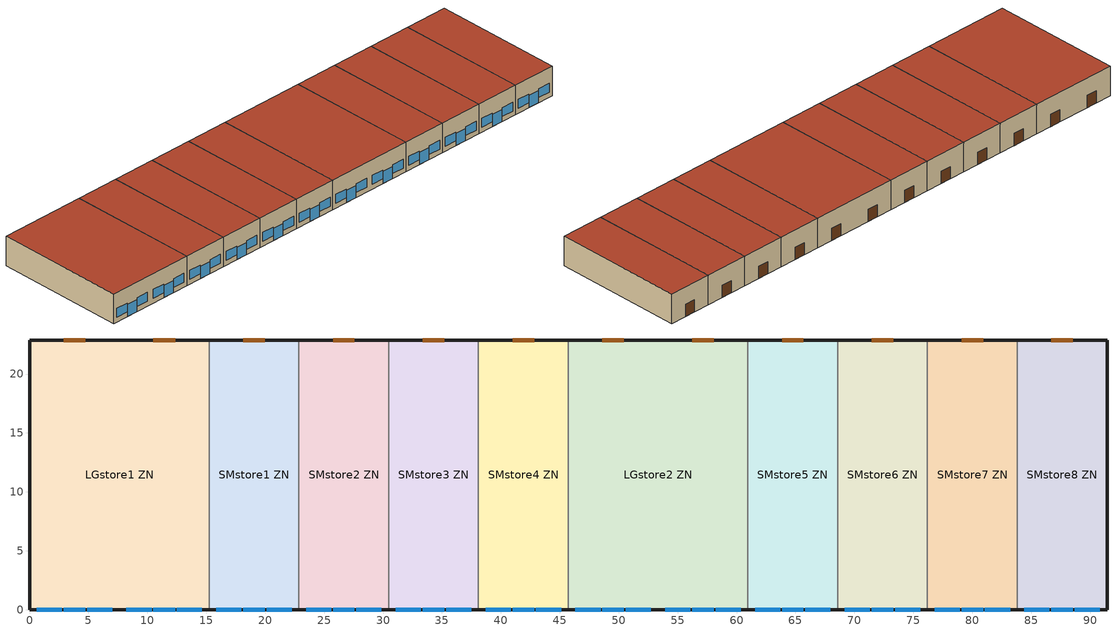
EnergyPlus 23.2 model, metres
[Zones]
LGstore1 ZN
 floor ground (BTAP-Grnd-Floor-Mass:U-0.678): 15.24,22.86 15.24,0 0,0 0,22.86 z0
 wall outside (BTAP-Ext-Wall-Mass:U-0.346): 15.24,22.86 0,22.86 0,0 15.24,0 z0:5.18
 wall to SMstore1 ZN (BTAP-Int-Wall): 15.24,0 15.24,22.86 z0:5.18
 window (BTAP-Ext-GlassDoors:U=0.295 SHGC=0.490): 2.9,0 4.73,0 / 10.52,0 12.35,0 z0:2.13
 window (BTAP-Ext-FixedWindow:U=0.295 SHGC=0.490): 0.61,0 2.74,0 / 4.88,0 7.01,0 / 8.23,0 10.36,0 / 12.5,0 14.63,0 z0.91:2.43
 door (BTAP-Ext-Door:U-2.95): 4.73,22.86 2.9,22.86 / 12.35,22.86 10.52,22.86 z0:2.13
 roof outside (BTAP-Ext-Roof-Metal:U-0.227): 15.24,0 15.24,22.86 0,22.86 0,0 z5.18
LGstore2 ZN
 floor ground (BTAP-Grnd-Floor-Mass:U-0.678): 60.96,22.86 60.96,0 45.72,0 45.72,22.86 z0
 wall outside (BTAP-Ext-Wall-Mass:U-0.346): 45.72,0 60.96,0 / 60.96,22.86 45.72,22.86 z0:5.18
 wall to SMstore4 ZN (BTAP-Int-Wall): 45.72,22.86 45.72,0 z0:5.18
 wall to SMstore5 ZN (BTAP-Int-Wall): 60.96,0 60.96,22.86 z0:5.18
 window (BTAP-Ext-GlassDoors:U=0.295 SHGC=0.490): 48.62,0 50.44,0 / 56.24,0 58.06,0 z0:2.13
 window (BTAP-Ext-FixedWindow:U=0.295 SHGC=0.490): 46.33,0 48.46,0 / 50.6,0 52.73,0 / 53.95,0 56.08,0 / 58.22,0 60.35,0 z0.91:2.43
 door (BTAP-Ext-Door:U-2.95): 50.44,22.86 48.62,22.86 / 58.06,22.86 56.24,22.86 z0:2.13
 roof outside (BTAP-Ext-Roof-Metal:U-0.227): 60.96,0 60.96,22.86 45.72,22.86 45.72,0 z5.18
SMstore1 ZN
 floor ground (BTAP-Grnd-Floor-Mass:U-0.678): 22.86,22.86 22.86,0 15.24,0 15.24,22.86 z0
 wall outside (BTAP-Ext-Wall-Mass:U-0.346): 15.24,0 22.86,0 / 22.86,22.86 15.24,22.86 z0:5.18
 wall to SMstore2 ZN (BTAP-Int-Wall): 22.86,0 22.86,22.86 z0:5.18
 window (BTAP-Ext-GlassDoors:U=0.295 SHGC=0.490): 18.14,0 19.97,0 z0:2.13
 window (BTAP-Ext-FixedWindow:U=0.295 SHGC=0.490): 15.85,0 17.98,0 / 20.12,0 22.25,0 z0.91:2.43
 door (BTAP-Ext-Door:U-2.95): 19.97,22.86 18.14,22.86 z0:2.13
 roof outside (BTAP-Ext-Roof-Metal:U-0.227): 22.86,0 22.86,22.86 15.24,22.86 15.24,0 z5.18
SMstore2 ZN
 floor ground (BTAP-Grnd-Floor-Mass:U-0.678): 30.48,22.86 30.48,0 22.86,0 22.86,22.86 z0
 wall outside (BTAP-Ext-Wall-Mass:U-0.346): 22.86,0 30.48,0 / 30.48,22.86 22.86,22.86 z0:5.18
 wall to SMstore3 ZN (BTAP-Int-Wall): 30.48,0 30.48,22.86 z0:5.18
 window (BTAP-Ext-GlassDoors:U=0.295 SHGC=0.490): 25.76,0 27.58,0 z0:2.13
 window (BTAP-Ext-FixedWindow:U=0.295 SHGC=0.490): 23.47,0 25.6,0 / 27.74,0 29.87,0 z0.91:2.43
 door (BTAP-Ext-Door:U-2.95): 27.58,22.86 25.76,22.86 z0:2.13
 roof outside (BTAP-Ext-Roof-Metal:U-0.227): 30.48,0 30.48,22.86 22.86,22.86 22.86,0 z5.18
SMstore3 ZN
 floor ground (BTAP-Grnd-Floor-Mass:U-0.678): 38.1,22.86 38.1,0 30.48,0 30.48,22.86 z0
 wall outside (BTAP-Ext-Wall-Mass:U-0.346): 30.48,0 38.1,0 / 38.1,22.86 30.48,22.86 z0:5.18
 wall to SMstore4 ZN (BTAP-Int-Wall): 38.1,0 38.1,22.86 z0:5.18
 window (BTAP-Ext-GlassDoors:U=0.295 SHGC=0.490): 33.38,0 35.2,0 z0:2.13
 window (BTAP-Ext-FixedWindow:U=0.295 SHGC=0.490): 31.09,0 33.22,0 / 35.36,0 37.49,0 z0.91:2.43
 door (BTAP-Ext-Door:U-2.95): 35.2,22.86 33.38,22.86 z0:2.13
 roof outside (BTAP-Ext-Roof-Metal:U-0.227): 38.1,0 38.1,22.86 30.48,22.86 30.48,0 z5.18
SMstore4 ZN
 floor ground (BTAP-Grnd-Floor-Mass:U-0.678): 45.72,22.86 45.72,0 38.1,0 38.1,22.86 z0
 wall outside (BTAP-Ext-Wall-Mass:U-0.346): 38.1,0 45.72,0 / 45.72,22.86 38.1,22.86 z0:5.18
 window (BTAP-Ext-GlassDoors:U=0.295 SHGC=0.490): 41,0 42.82,0 z0:2.13
 window (BTAP-Ext-FixedWindow:U=0.295 SHGC=0.490): 38.71,0 40.84,0 / 42.98,0 45.11,0 z0.91:2.43
 door (BTAP-Ext-Door:U-2.95): 42.82,22.86 41,22.86 z0:2.13
 roof outside (BTAP-Ext-Roof-Metal:U-0.227): 45.72,0 45.72,22.86 38.1,22.86 38.1,0 z5.18
SMstore5 ZN
 floor ground (BTAP-Grnd-Floor-Mass:U-0.678): 68.58,22.86 68.58,0 60.96,0 60.96,22.86 z0
 wall outside (BTAP-Ext-Wall-Mass:U-0.346): 60.96,0 68.58,0 / 68.58,22.86 60.96,22.86 z0:5.18
 wall to SMstore6 ZN (BTAP-Int-Wall): 68.58,0 68.58,22.86 z0:5.18
 window (BTAP-Ext-GlassDoors:U=0.295 SHGC=0.490): 63.86,0 65.68,0 z0:2.13
 window (BTAP-Ext-FixedWindow:U=0.295 SHGC=0.490): 61.57,0 63.7,0 / 65.84,0 67.97,0 z0.91:2.43
 door (BTAP-Ext-Door:U-2.95): 65.68,22.86 63.86,22.86 z0:2.13
 roof outside (BTAP-Ext-Roof-Metal:U-0.227): 68.58,0 68.58,22.86 60.96,22.86 60.96,0 z5.18
SMstore6 ZN
 floor ground (BTAP-Grnd-Floor-Mass:U-0.678): 76.2,22.86 76.2,0 68.58,0 68.58,22.86 z0
 wall outside (BTAP-Ext-Wall-Mass:U-0.346): 68.58,0 76.2,0 / 76.2,22.86 68.58,22.86 z0:5.18
 wall to SMstore7 ZN (BTAP-Int-Wall): 76.2,0 76.2,22.86 z0:5.18
 window (BTAP-Ext-GlassDoors:U=0.295 SHGC=0.490): 71.48,0 73.3,0 z0:2.13
 window (BTAP-Ext-FixedWindow:U=0.295 SHGC=0.490): 69.19,0 71.32,0 / 73.46,0 75.59,0 z0.91:2.43
 door (BTAP-Ext-Door:U-2.95): 73.3,22.86 71.48,22.86 z0:2.13
 roof outside (BTAP-Ext-Roof-Metal:U-0.227): 76.2,0 76.2,22.86 68.58,22.86 68.58,0 z5.18
SMstore7 ZN
 floor ground (BTAP-Grnd-Floor-Mass:U-0.678): 83.82,22.86 83.82,0 76.2,0 76.2,22.86 z0
 wall outside (BTAP-Ext-Wall-Mass:U-0.346): 76.2,0 83.82,0 / 83.82,22.86 76.2,22.86 z0:5.18
 wall to SMstore8 ZN (BTAP-Int-Wall): 83.82,0 83.82,22.86 z0:5.18
 window (BTAP-Ext-GlassDoors:U=0.295 SHGC=0.490): 79.1,0 80.92,0 z0:2.13
 window (BTAP-Ext-FixedWindow:U=0.295 SHGC=0.490): 76.81,0 78.94,0 / 81.08,0 83.21,0 z0.91:2.43
 door (BTAP-Ext-Door:U-2.95): 80.92,22.86 79.1,22.86 z0:2.13
 roof outside (BTAP-Ext-Roof-Metal:U-0.227): 83.82,0 83.82,22.86 76.2,22.86 76.2,0 z5.18
SMstore8 ZN
 floor ground (BTAP-Grnd-Floor-Mass:U-0.678): 91.44,22.86 91.44,0 83.82,0 83.82,22.86 z0
 wall outside (BTAP-Ext-Wall-Mass:U-0.346): 83.82,0 91.44,0 91.44,22.86 83.82,22.86 z0:5.18
 window (BTAP-Ext-GlassDoors:U=0.295 SHGC=0.490): 86.72,0 88.54,0 z0:2.13
 window (BTAP-Ext-FixedWindow:U=0.295 SHGC=0.490): 84.43,0 86.56,0 / 88.7,0 90.83,0 z0.91:2.43
 door (BTAP-Ext-Door:U-2.95): 88.54,22.86 86.72,22.86 z0:2.13
 roof outside (BTAP-Ext-Roof-Metal:U-0.227): 91.44,0 91.44,22.86 83.82,22.86 83.82,0 z5.18
[Building]
RetailStripmall
[Site:Location]
Calgary Intl AP_AB_CAN: Latitude {deg}=51.11; Longitude {deg}=-114.02; Time Zone {hr}=-7; Elevation {m}=1084.1
[Site:GroundTemperature:BuildingSurface]
19.527, 19.502, 19.536, 19.598, 20.002, 21.64, 22.225, 22.375, 21.449, 20.121, 19.802, 19.633
[Site:GroundTemperature:Deep]
4, 1.3, -0.4, -0.9, 0.1, 2.3, 5.2, 8, 9.9, 10.3, 9.2, 7
[Site:GroundTemperature:FCfactorMethod]
January Ground Temperature {C}=5.5; February Ground Temperature {C}=-2; March Ground Temperature {C}=-7.6; April Ground Temperature {C}=-6.3; May Ground Temperature {C}=-6.6; June Ground Temperature {C}=-0.3; July Ground Temperature {C}=4.9; August Ground Temperature {C}=10.2; September Ground Temperature {C}=13.8; October Ground Temperature {C}=17; November Ground Temperature {C}=16.6; December Ground Temperature {C}=11.1
[Site:GroundTemperature:Shallow]
-1.6, -5.4, -6.4, -5.5, -0.4, 5.3, 10.8, 14.7, 15.8, 14, 9.5, 4
[Site:WaterMainsTemperature]
Calculation Method=Correlation; Annual Average Outdoor Air Temperature {C}=4.69167; Maximum Difference In Monthly Average Outdoor Air Temperatures {deltaC}=24.6
[SizingPeriod:DesignDay] Day of Month=21; Dry-Bulb Temperature Range Modifier Type=DefaultMultipliers; Humidity Condition Type=Wetbulb; Barometric Pressure {Pa}=88961; Rain Indicator=No; Snow Indicator=No; Daylight Saving Time Indicator=No; Begin Environment Reset Mode=FullResetAtBeginEnvironment
Name | Month | Day Type | Maximum Dry-Bulb Temperature {C} | Daily Dry-Bulb Temperature Range {deltaC} | Wetbulb or DewPoint at Maximum Dry-Bulb {C} | Wind Speed {m/s} | Wind Direction {deg} | Solar Model Indicator | ASHRAE Clear Sky Optical Depth for Beam Irradiance (taub) | ASHRAE Clear Sky Optical Depth for Diffuse Irradiance (taud) | Sky Clearness
Calgary Intl AP Ann Clg .4% Condns DB=>MWB | 7 | SummerDesignDay | 28.8 | 12.3 | 16 | 4.5 | 160 | ASHRAETau | 0.34 | 2.419
Calgary Intl AP Ann Clg .4% Condns WB=>MDB | 7 | SummerDesignDay | 25.5 | 12.3 | 17.8 | 4.5 | 160 | ASHRAETau | 0.34 | 2.419
Calgary Intl AP Ann Htg 99.6% Condns DB | 1 | WinterDesignDay | -27.7 | 0 | -27.7 | 2.7 | 200 | ASHRAEClearSky |  |  | 0
[Material] Thermal Absorptance=0.9
Name | Roughness | Thickness {m} | Conductivity {W/m-K} | Density {kg/m3} | Specific Heat {J/kg-K} | Solar Absorptance | Visible Absorptance
1/2IN Gypsum 1 | Smooth | 0.0127 | 0.16 | 784.9 | 830 | 0.4 | 0.4
1IN Stucco 1 | Smooth | 0.0253 | 0.6918 | 1858 | 837 | 0.7 | 0.92
6 in. Normalweight Concrete Floor 1 | MediumRough | 0.1524 | 2.31 | 2322 | 832 | 0.7 | 0.7
8IN CONCRETE HW RefBldg 1 | Rough | 0.2032 | 1.311 | 2240 | 836.8 | 0.7 | 0.7
F08 Metal surface 1; Metal Roof Surface 1 | Smooth | 0.0008 | 45.28 | 7824 | 500 | 0.7 | 0.7
G01 13mm gypsum board 1 | Smooth | 0.0127 | 0.16 | 800 | 1090 | 0.7 | 0.5
[Material:NoMass] Roughness=Smooth; Thermal Absorptance=0.9; Solar Absorptance=0.7
Name | Thermal Resistance {m2-K/W} | Visible Absorptance
Typical Carpet Pad 2 | 1.40895 | 0.8
Typical Insulation 2 | 2.61923 | 0.7
Typical Insulation 3 | 4.40527 | 0.7
Typical Insulation 4 | 0.338965 | 0.7
[WindowMaterial:SimpleGlazingSystem]
SimpleGlazing:U=0.295 SHGC=0.490: U-Factor {W/m2-K}=2.95; Solar Heat Gain Coefficient=0.49; Visible Transmittance=0.21
[Construction]
BTAP-Ext-Door:U-2.95: F08 Metal surface 1, Typical Insulation 4
BTAP-Ext-FixedWindow:U=0.295 SHGC=0.490; BTAP-Ext-GlassDoors:U=0.295 SHGC=0.490: SimpleGlazing:U=0.295 SHGC=0.490
BTAP-Ext-Roof-Metal:U-0.227: Metal Roof Surface 1, Typical Insulation 3
BTAP-Ext-Wall-Mass:U-0.346: 1IN Stucco 1, 8IN CONCRETE HW RefBldg 1, Typical Insulation 2, 1/2IN Gypsum 1
BTAP-Grnd-Floor-Mass:U-0.678: 6 in. Normalweight Concrete Floor 1, Typical Carpet Pad 2
BTAP-Int-Wall: G01 13mm gypsum board 1, G01 13mm gypsum board 1
[Zone] Multiplier=1; Part of Total Floor Area=Yes
LGstore1 ZN; LGstore2 ZN; SMstore1 ZN; SMstore2 ZN; SMstore3 ZN; SMstore4 ZN; SMstore5 ZN; SMstore6 ZN; SMstore7 ZN; SMstore8 ZN
[Space] Space Type=Space Function Retail - sales
Name | Zone | Volume {m3}
LGstore1 | LGstore1 ZN | 1804.64
LGstore2 | LGstore2 ZN | 1804.64
SMstore1 | SMstore1 ZN | 902.321
SMstore2 | SMstore2 ZN | 902.321
SMstore3 | SMstore3 ZN | 902.321
SMstore4 | SMstore4 ZN | 902.321
SMstore5 | SMstore5 ZN | 902.321
SMstore6 | SMstore6 ZN | 902.321
SMstore7 | SMstore7 ZN | 902.321
SMstore8 | SMstore8 ZN | 902.321
[SpaceList]
Space Function Retail - sales: SMstore2, SMstore3, LGstore2, SMstore5, SMstore7, LGstore1, SMstore8, SMstore1, SMstore4, SMstore6
[Lights]
Space Function Retail - sales Lights: Zone or ZoneList or Space or SpaceList=Space Function Retail - sales; Schedule=NECB-C-Lighting; Design Level Calculation Method=Watts/Area; Watts per Zone Floor Area {W/m2}=18.0998; Fraction Radiant=0.5; Fraction Visible=0.2; Fraction Replaceable=1
[People]
Space Function Retail - sales People: Zone or ZoneList or Space or SpaceList=Space Function Retail - sales; Number of People Schedule=NECB-C-Occupancy; Number of People Calculation Method=People/Area; People per Floor Area {person/m2}=0.0333681; Fraction Radiant=0.3; Activity Level Schedule=NECB-Activity; Work Efficiency Schedule=Work Efficiency Schedule; Clothing Insulation Schedule=Clothing Schedule; Air Velocity Schedule=Air Velocity Schedule
[ElectricEquipment]
Space Function Retail - sales Elec Equip: Zone or ZoneList or Space or SpaceList=Space Function Retail - sales; Schedule=NECB-C-Electric-Equipment; Design Level Calculation Method=Watts/Area; Watts per Zone Floor Area {W/m2}=2.49998; Fraction Radiant=0.5
[ZoneInfiltration:DesignFlowRate] Schedule=Always On Discrete; Design Flow Rate Calculation Method=Flow/ExteriorArea; Flow Rate per Exterior Surface Area {m3/s-m2}=0.001116; Constant Term Coefficient=0; Temperature Term Coefficient=0; Velocity Term Coefficient=0.224; Velocity Squared Term Coefficient=0
Name | Zone or ZoneList or Space or SpaceList
LGstore1 Infiltration | LGstore1
LGstore2 Infiltration | LGstore2
SMstore1 Infiltration | SMstore1
SMstore2 Infiltration | SMstore2
SMstore3 Infiltration | SMstore3
SMstore4 Infiltration | SMstore4
SMstore5 Infiltration | SMstore5
SMstore6 Infiltration | SMstore6
SMstore7 Infiltration | SMstore7
SMstore8 Infiltration | SMstore8
[ZoneControl:Thermostat] Temperature Difference Between Cutout And Setpoint {deltaC}=0
Name | Zone or ZoneList | Control Type Schedule | Control 1
LGstore1 ZN Thermostat | LGstore1 ZN | LGstore1 ZN Thermostat Schedule | Space Function Retail - sales Thermostat 11
LGstore2 ZN Thermostat | LGstore2 ZN | LGstore2 ZN Thermostat Schedule | Space Function Retail - sales Thermostat 12
SMstore1 ZN Thermostat | SMstore1 ZN | SMstore1 ZN Thermostat Schedule | Space Function Retail - sales Thermostat 13
SMstore2 ZN Thermostat | SMstore2 ZN | SMstore2 ZN Thermostat Schedule | Space Function Retail - sales Thermostat 14
SMstore3 ZN Thermostat | SMstore3 ZN | SMstore3 ZN Thermostat Schedule | Space Function Retail - sales Thermostat 15
SMstore4 ZN Thermostat | SMstore4 ZN | SMstore4 ZN Thermostat Schedule | Space Function Retail - sales Thermostat 16
SMstore5 ZN Thermostat | SMstore5 ZN | SMstore5 ZN Thermostat Schedule | Space Function Retail - sales Thermostat 17
SMstore6 ZN Thermostat | SMstore6 ZN | SMstore6 ZN Thermostat Schedule | Space Function Retail - sales Thermostat 18
SMstore7 ZN Thermostat | SMstore7 ZN | SMstore7 ZN Thermostat Schedule | Space Function Retail - sales Thermostat 19
SMstore8 ZN Thermostat | SMstore8 ZN | SMstore8 ZN Thermostat Schedule | Space Function Retail - sales Thermostat 20
[ThermostatSetpoint:DualSetpoint] Heating Setpoint Temperature Schedule=NECB-C-Thermostat Setpoint-Heating; Cooling Setpoint Temperature Schedule=NECB-C-Thermostat Setpoint-Cooling
Space Function Retail - sales Thermostat 11; Space Function Retail - sales Thermostat 12; Space Function Retail - sales Thermostat 13; Space Function Retail - sales Thermostat 14; Space Function Retail - sales Thermostat 15; Space Function Retail - sales Thermostat 16; Space Function Retail - sales Thermostat 17; Space Function Retail - sales Thermostat 18; Space Function Retail - sales Thermostat 19; Space Function Retail - sales Thermostat 20
[ZoneHVAC:IdealLoadsAirSystem] Design Specification Outdoor Air Object=Space Function Retail - sales Ventilation
Zone HVAC Ideal Loads Air System 1; Zone HVAC Ideal Loads Air System 2; Zone HVAC Ideal Loads Air System 3; Zone HVAC Ideal Loads Air System 4; Zone HVAC Ideal Loads Air System 5; Zone HVAC Ideal Loads Air System 6; Zone HVAC Ideal Loads Air System 7; Zone HVAC Ideal Loads Air System 8; Zone HVAC Ideal Loads Air System 9; Zone HVAC Ideal Loads Air System 10
[DesignSpecification:OutdoorAir]
Space Function Retail - sales Ventilation: Outdoor Air Method=Sum; Outdoor Air Flow per Person {m3/s-person}=0; Outdoor Air Flow per Zone Floor Area {m3/s-m2}=0.001524; Outdoor Air Flow per Zone {m3/s}=0; Outdoor Air Flow Air Changes per Hour {1/hr}=0
[Zone equipment]
LGstore1 ZN: Zone HVAC Ideal Loads Air System 1
LGstore2 ZN: Zone HVAC Ideal Loads Air System 2
SMstore1 ZN: Zone HVAC Ideal Loads Air System 3
SMstore2 ZN: Zone HVAC Ideal Loads Air System 4
SMstore3 ZN: Zone HVAC Ideal Loads Air System 5
SMstore4 ZN: Zone HVAC Ideal Loads Air System 6
SMstore5 ZN: Zone HVAC Ideal Loads Air System 7
SMstore6 ZN: Zone HVAC Ideal Loads Air System 8
SMstore7 ZN: Zone HVAC Ideal Loads Air System 9
SMstore8 ZN: Zone HVAC Ideal Loads Air System 10
[Sizing:Zone] Zone Cooling Design Supply Air Temperature Input Method=SupplyAirTemperature; Zone Cooling Design Supply Air Temperature {C}=14; Zone Cooling Design Supply Air Temperature Difference {deltaC}=11.11; Zone Heating Design Supply Air Temperature Input Method=SupplyAirTemperature; Zone Heating Design Supply Air Temperature {C}=40; Zone Heating Design Supply Air Temperature Difference {deltaC}=11.11; Zone Cooling Design Supply Air Humidity Ratio {kgWater/kgDryAir}=0.0085; Zone Heating Design Supply Air Humidity Ratio {kgWater/kgDryAir}=0.008; Cooling Design Air Flow Method=DesignDay; Cooling Design Air Flow Rate {m3/s}=0; Cooling Minimum Air Flow per Zone Floor Area {m3/s-m2}=0.000762; Cooling Minimum Air Flow {m3/s}=0; Cooling Minimum Air Flow Fraction=0; Heating Design Air Flow Method=DesignDay; Heating Design Air Flow Rate {m3/s}=0; Heating Maximum Air Flow per Zone Floor Area {m3/s-m2}=0.002032; Heating Maximum Air Flow {m3/s}=0.141576; Heating Maximum Air Flow Fraction=0.3; Account for Dedicated Outdoor Air System=No; Zone Load Sizing Method=Sensible Load Only No Latent Load; Zone Latent Cooling Design Supply Air Humidity Ratio Input Method=HumidityRatioDifference; Zone Cooling Design Supply Air Humidity Ratio Difference {kgWater/kgDryAir}=0.005; Zone Latent Heating Design Supply Air Humidity Ratio Input Method=HumidityRatioDifference; Zone Humidification Design Supply Air Humidity Ratio Difference {kgWater/kgDryAir}=0.005
Name | Design Specification Outdoor Air Object
LGstore1 ZN | LGstore1 ZN DSOA Space List
LGstore2 ZN | LGstore2 ZN DSOA Space List
SMstore1 ZN | SMstore1 ZN DSOA Space List
SMstore2 ZN | SMstore2 ZN DSOA Space List
SMstore3 ZN | SMstore3 ZN DSOA Space List
SMstore4 ZN | SMstore4 ZN DSOA Space List
SMstore5 ZN | SMstore5 ZN DSOA Space List
SMstore6 ZN | SMstore6 ZN DSOA Space List
SMstore7 ZN | SMstore7 ZN DSOA Space List
SMstore8 ZN | SMstore8 ZN DSOA Space List
[DesignSpecification:OutdoorAir:SpaceList] Space Design Specification Outdoor Air Object Name 1=Space Function Retail - sales Ventilation
Name | Space Name 1
LGstore1 ZN DSOA Space List | LGstore1
LGstore2 ZN DSOA Space List | LGstore2
SMstore1 ZN DSOA Space List | SMstore1
SMstore2 ZN DSOA Space List | SMstore2
SMstore3 ZN DSOA Space List | SMstore3
SMstore4 ZN DSOA Space List | SMstore4
SMstore5 ZN DSOA Space List | SMstore5
SMstore6 ZN DSOA Space List | SMstore6
SMstore7 ZN DSOA Space List | SMstore7
SMstore8 ZN DSOA Space List | SMstore8
[Schedule:Day:Interval]
NECB-C-Lighting Sun|Hol Day; NECB-C-Electric-Equipment Sun|Hol Day: No, 10:00, 0.05, 11:00, 0.5, 18:00, 0.9, 19:00, 0.6, 24:00, 0.05
NECB-C-Lighting Default|Wkdy Day; NECB-C-Lighting Sat Day; NECB-C-Lighting Default; NECB-C-Electric-Equipment Default|Wkdy Day; NECB-C-Electric-Equipment Sat Day; NECB-C-Electric-Equipment Default: No, 08:00, 0.05, 09:00, 0.5, 19:00, 0.9, 20:00, 0.6, 21:00, 0.5, 24:00, 0.05
NECB-C-Occupancy Sun|Hol Day: No, 10:00, 0, 11:00, 0.1, 13:00, 0.2, 18:00, 0.4, 19:00, 0.2, 24:00, 0
NECB-C-Occupancy Default|Wkdy Day; NECB-C-Occupancy Default: No, 08:00, 0, 09:00, 0.1, 10:00, 0.2, 12:00, 0.5, 16:00, 0.7, 17:00, 0.8, 18:00, 0.7, 19:00, 0.5, 21:00, 0.3, 24:00, 0
NECB-C-Occupancy Sat Day: No, 08:00, 0, 09:00, 0.1, 10:00, 0.2, 11:00, 0.5, 12:00, 0.6, 13:00, 0.8, 16:00, 0.9, 17:00, 0.8, 18:00, 0.7, 19:00, 0.5, 21:00, 0.2, 24:00, 0
NECB-Activity Default; NECB-Activity Summer Design Day; NECB-Activity Winter Design Day: No, 24:00, 130
Work Efficiency Schedule Default: No, 24:00, 0
Clothing Schedule Default Winter Clothes: No, 24:00, 1
Air Velocity Schedule Default: No, 24:00, 0.2
NECB-C-Thermostat Setpoint-Heating Sun|Hol Day: No, 09:00, 18, 10:00, 20, 19:00, 22, 24:00, 18
NECB-C-Thermostat Setpoint-Heating Default|Wkdy Day; NECB-C-Thermostat Setpoint-Heating Sat Day; NECB-C-Thermostat Setpoint-Heating Default: No, 07:00, 18, 08:00, 20, 21:00, 22, 24:00, 18
NECB-C-Thermostat Setpoint-Cooling Sun|Hol Day: No, 09:00, 35, 19:00, 24, 24:00, 35
NECB-C-Thermostat Setpoint-Cooling Default|Wkdy Day; NECB-C-Thermostat Setpoint-Cooling Sat Day; NECB-C-Thermostat Setpoint-Cooling Default: No, 07:00, 35, 21:00, 24, 24:00, 35
[Schedule:Week:Daily]
NECB-C-Lighting Week Rule - Jan1-Dec31: NECB-C-Lighting Sun|Hol Day, NECB-C-Lighting Default|Wkdy Day, NECB-C-Lighting Default|Wkdy Day, NECB-C-Lighting Default|Wkdy Day, NECB-C-Lighting Default|Wkdy Day, NECB-C-Lighting Default|Wkdy Day, NECB-C-Lighting Sat Day, NECB-C-Lighting Default, NECB-C-Lighting Default, NECB-C-Lighting Default, NECB-C-Lighting Default, NECB-C-Lighting Default
NECB-C-Occupancy Week Rule - Jan1-Dec31: NECB-C-Occupancy Sun|Hol Day, NECB-C-Occupancy Default|Wkdy Day, NECB-C-Occupancy Default|Wkdy Day, NECB-C-Occupancy Default|Wkdy Day, NECB-C-Occupancy Default|Wkdy Day, NECB-C-Occupancy Default|Wkdy Day, NECB-C-Occupancy Sat Day, NECB-C-Occupancy Default, NECB-C-Occupancy Default, NECB-C-Occupancy Default, NECB-C-Occupancy Default, NECB-C-Occupancy Default
NECB-Activity Week Rule - Jan1-Dec31: NECB-Activity Default, NECB-Activity Default, NECB-Activity Default, NECB-Activity Default, NECB-Activity Default, NECB-Activity Default, NECB-Activity Default, NECB-Activity Default, NECB-Activity Summer Design Day, NECB-Activity Winter Design Day, NECB-Activity Default, NECB-Activity Default
Work Efficiency Schedule Week Rule - Jan1-Dec31: Work Efficiency Schedule Default, Work Efficiency Schedule Default, Work Efficiency Schedule Default, Work Efficiency Schedule Default, Work Efficiency Schedule Default, Work Efficiency Schedule Default, Work Efficiency Schedule Default, Work Efficiency Schedule Default, Work Efficiency Schedule Default, Work Efficiency Schedule Default, Work Efficiency Schedule Default, Work Efficiency Schedule Default
Clothing Schedule Week Rule - Jan1-Dec31: Clothing Schedule Default Winter Clothes, Clothing Schedule Default Winter Clothes, Clothing Schedule Default Winter Clothes, Clothing Schedule Default Winter Clothes, Clothing Schedule Default Winter Clothes, Clothing Schedule Default Winter Clothes, Clothing Schedule Default Winter Clothes, Clothing Schedule Default Winter Clothes, Clothing Schedule Default Winter Clothes, Clothing Schedule Default Winter Clothes, Clothing Schedule Default Winter Clothes, Clothing Schedule Default Winter Clothes
Air Velocity Schedule Week Rule - Jan1-Dec31: Air Velocity Schedule Default, Air Velocity Schedule Default, Air Velocity Schedule Default, Air Velocity Schedule Default, Air Velocity Schedule Default, Air Velocity Schedule Default, Air Velocity Schedule Default, Air Velocity Schedule Default, Air Velocity Schedule Default, Air Velocity Schedule Default, Air Velocity Schedule Default, Air Velocity Schedule Default
NECB-C-Electric-Equipment Week Rule - Jan1-Dec31: NECB-C-Electric-Equipment Sun|Hol Day, NECB-C-Electric-Equipment Default|Wkdy Day, NECB-C-Electric-Equipment Default|Wkdy Day, NECB-C-Electric-Equipment Default|Wkdy Day, NECB-C-Electric-Equipment Default|Wkdy Day, NECB-C-Electric-Equipment Default|Wkdy Day, NECB-C-Electric-Equipment Sat Day, NECB-C-Electric-Equipment Default, NECB-C-Electric-Equipment Default, NECB-C-Electric-Equipment Default, NECB-C-Electric-Equipment Default, NECB-C-Electric-Equipment Default
NECB-C-Thermostat Setpoint-Heating Week Rule - Jan1-Dec31: NECB-C-Thermostat Setpoint-Heating Sun|Hol Day, NECB-C-Thermostat Setpoint-Heating Default|Wkdy Day, NECB-C-Thermostat Setpoint-Heating Default|Wkdy Day, NECB-C-Thermostat Setpoint-Heating Default|Wkdy Day, NECB-C-Thermostat Setpoint-Heating Default|Wkdy Day, NECB-C-Thermostat Setpoint-Heating Default|Wkdy Day, NECB-C-Thermostat Setpoint-Heating Sat Day, NECB-C-Thermostat Setpoint-Heating Default, NECB-C-Thermostat Setpoint-Heating Default, NECB-C-Thermostat Setpoint-Heating Default, NECB-C-Thermostat Setpoint-Heating Default, NECB-C-Thermostat Setpoint-Heating Default
NECB-C-Thermostat Setpoint-Cooling Week Rule - Jan1-Dec31: NECB-C-Thermostat Setpoint-Cooling Sun|Hol Day, NECB-C-Thermostat Setpoint-Cooling Default|Wkdy Day, NECB-C-Thermostat Setpoint-Cooling Default|Wkdy Day, NECB-C-Thermostat Setpoint-Cooling Default|Wkdy Day, NECB-C-Thermostat Setpoint-Cooling Default|Wkdy Day, NECB-C-Thermostat Setpoint-Cooling Default|Wkdy Day, NECB-C-Thermostat Setpoint-Cooling Sat Day, NECB-C-Thermostat Setpoint-Cooling Default, NECB-C-Thermostat Setpoint-Cooling Default, NECB-C-Thermostat Setpoint-Cooling Default, NECB-C-Thermostat Setpoint-Cooling Default, NECB-C-Thermostat Setpoint-Cooling Default
[Schedule:Year]
NECB-C-Lighting: NECB-C-Lighting Week Rule - Jan1-Dec31, 1, 1, 12, 31
NECB-C-Occupancy: NECB-C-Occupancy Week Rule - Jan1-Dec31, 1, 1, 12, 31
NECB-Activity: NECB-Activity Week Rule - Jan1-Dec31, 1, 1, 12, 31
Work Efficiency Schedule: Work Efficiency Schedule Week Rule - Jan1-Dec31, 1, 1, 12, 31
Clothing Schedule: Clothing Schedule Week Rule - Jan1-Dec31, 1, 1, 12, 31
Air Velocity Schedule: Air Velocity Schedule Week Rule - Jan1-Dec31, 1, 1, 12, 31
NECB-C-Electric-Equipment: NECB-C-Electric-Equipment Week Rule - Jan1-Dec31, 1, 1, 12, 31
NECB-C-Thermostat Setpoint-Heating: NECB-C-Thermostat Setpoint-Heating Week Rule - Jan1-Dec31, 1, 1, 12, 31
NECB-C-Thermostat Setpoint-Cooling: NECB-C-Thermostat Setpoint-Cooling Week Rule - Jan1-Dec31, 1, 1, 12, 31
[Schedule:Compact]
LGstore1 ZN Thermostat Schedule; LGstore2 ZN Thermostat Schedule; SMstore1 ZN Thermostat Schedule; SMstore2 ZN Thermostat Schedule; SMstore3 ZN Thermostat Schedule; SMstore4 ZN Thermostat Schedule; SMstore5 ZN Thermostat Schedule; SMstore6 ZN Thermostat Schedule; SMstore7 ZN Thermostat Schedule; SMstore8 ZN Thermostat Schedule: Through: 12/31, For: AllDays, Until: 24:00, 4
[Schedule:Constant]
Always On Discrete: Hourly Value=1
